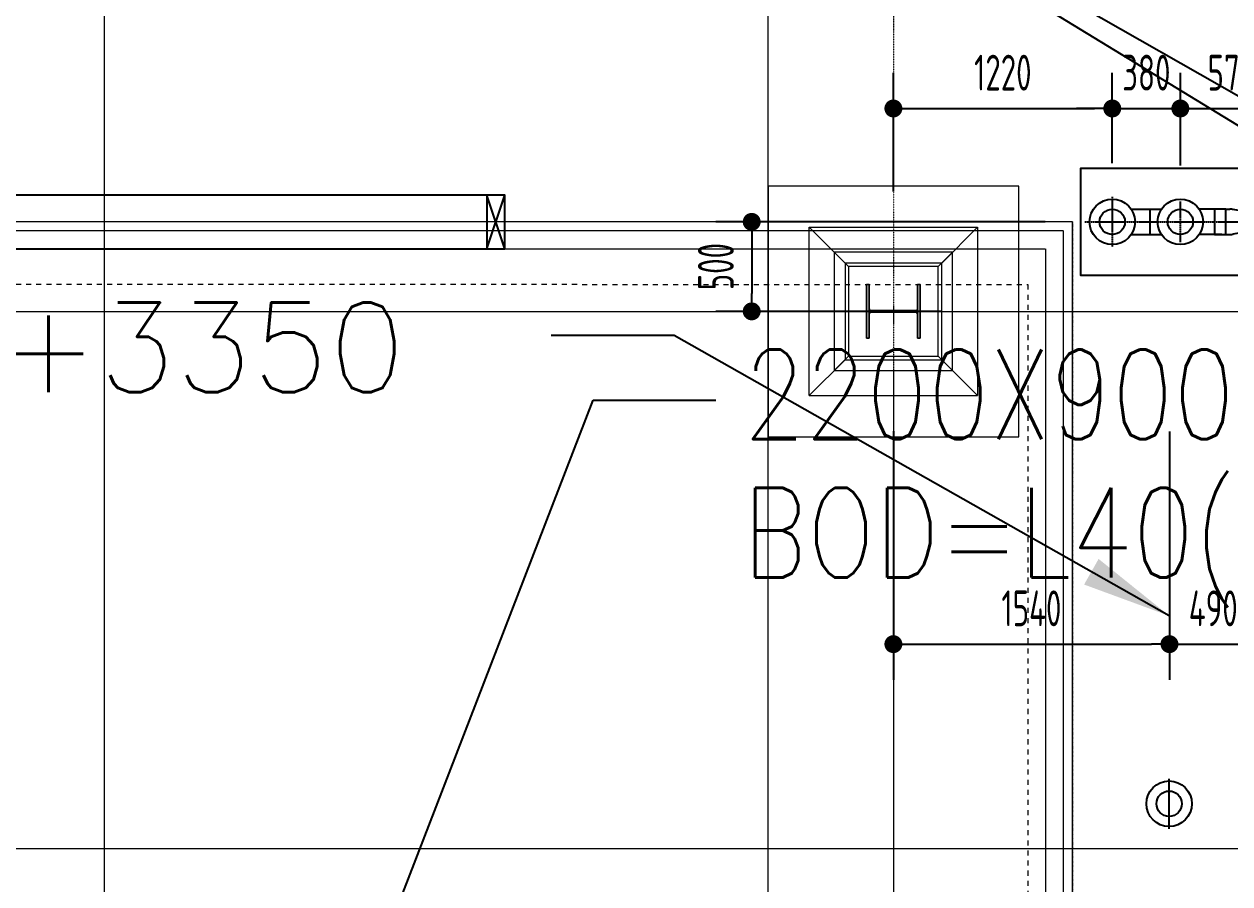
# Model space of a CAD drawing. Extents: x -32000 to 416743, y -254124 to 144214.
# Drawn here: x 247746 to 254479, y 83802 to 88605 of the extents above; entities that cross this region are included whole.
import ezdxf
from ezdxf.enums import TextEntityAlignment as Align

# ---------------------------------------------------------------- set-up
doc = ezdxf.new("R2010")
doc.units = 0
doc.header["$LTSCALE"] = 10
for name, pattern in [('H12PL4$0$JJP_三點線', [0.9, 0.3, -0.15, 0, -0.15, 0, -0.15, 0, -0.15]), ('H12PL4$0$TAI_虛線', [5.644, 2.822, -2.822]), ('XFM1Q40$0$CENTER2', [1.125, 0.75, -0.125, 0.125, -0.125]), ('XFM7P40ICA$0$H12PL4$0$DOTK1', [0.01, 0.005, -0.005]), ('XFM7P40ICA$0$H12PL4$0$JJP_三點線', [0.9, 0.3, -0.15, 0, -0.15, 0, -0.15, 0, -0.15]), ('XFM7P40ICA$0$H12PL4$0$JJP_虛線(退縮線、投影線、地下室範圍、非屬本工程、圖面分區)', [0.45, 0.3, -0.15])]:
    doc.linetypes.add(name, pattern=pattern)
for name, color, linetype in [('H12PL4$0$S-COL', 252, 'Continuous'), ('H12PL4$0$S-GRID', 252, 'Continuous'), ('H12PL4$0$S-SLAB-SHOW', 252, 'Continuous'), ('X-F-L40-E-CT-LV$0$E-CBL-EQPM', 230, 'Continuous'), ('XFM1D40$0$M-CWTR-TEXT', 250, 'Continuous'), ('XFM1D40$0$M-PIPE-TEXT-ARROR', 250, 'Continuous'), ('XFM1P40$0$$0$M-PIPE-TEXT-ARROR', 250, 'Continuous'), ('XFM1P40$0$E-CBL-DIM', 250, 'Continuous'), ('XFM1P40$0$M-PIPE-TEXT', 250, 'Continuous'), ('XFM1Q40$0$M-FOUN-LINE', 2, 'Continuous'), ('XFM1Q40$0$M-PIPE-CHWR13', 94, 'Continuous'), ('XFM1Q40$0$M-PIPE-CHWR13_CL', 93, 'XFM1Q40$0$CENTER2'), ('XFM1Q40$0$M-PIPE-CHWS5', 160, 'Continuous'), ('XFM1Q40$0$M-PIPE-CHWS5-PH1', 160, 'Continuous'), ('XFM1Q40$0$M-PIPE-CHWS5_CL', 161, 'XFM1Q40$0$CENTER2'), ('XFM1Q40$0$M-PIPE-VAVE', 2, 'Continuous'), ('XFM1Q40$0$M-PIPE-WWR28', 22, 'Continuous'), ('XFM1Q40$0$M-PIPE-WWS35', 10, 'Continuous'), ('XFM7P40ICA$0$H12PL4$0$A-WALL-EX', 252, 'Continuous'), ('XFM7P40ICA$0$H12PL4$0$Hattch', 252, 'Continuous'), ('XFM7P40ICA$0$H12PL4$0$L40_19_MEJI', 252, 'Continuous'), ('XFM7P40ICA$0$H12PL4$0$L40_19_STEEL2', 252, 'Continuous'), ('XFM7P40ICA$0$H12PL4$0$L40_19_SUGATA3', 252, 'Continuous'), ('XFM7P40ICA$0$H12PL4$0$L40_19_SUGATAD', 252, 'Continuous'), ('XFM7P40ICA$0$H12PL4$0$L40_19_TEMP', 252, 'Continuous'), ('XFM7P40ICA$0$H12PL4$0$S-COL', 252, 'Continuous'), ('XFM7P40ICA$0$H12PL4$0$S-GRID', 252, 'Continuous')]:
    doc.layers.add(name, color=color, linetype=linetype)
doc.styles.add('XFM1D40$0$12P7-XCM2P10$0$AA-TXT', font='simplex.shx', dxfattribs={"bigfont": 'china.shx'})
doc.styles.add('XFM1D40$0$STANDARD', font='SIMPLEX', dxfattribs={"bigfont": 'BIGFONT'})
doc.styles.add('XFM1P40$0$$0$aa-txt', font='isocp.shx', dxfattribs={"bigfont": 'chineset.shx'})
doc.styles.add('XFM1P40$0$aa-txt', font='simplex.shx', dxfattribs={"width": 0.8, "height": 25, "bigfont": 'chineset.shx'})
doc.styles.add('XFM1P40$0$dim-txt', font='isocp.shx', dxfattribs={"width": 0.7, "bigfont": 'chineset.shx'})
doc.styles.add('XFM1Q40$0$aa-txt', font='isocp.shx', dxfattribs={"bigfont": 'chineset.shx'})
doc.dimstyles.new('XFM1D40$0$Standard', dxfattribs={"dimtxt": 0.18, "dimasz": 0.18, "dimexe": 0.18, "dimexo": 0.0625, "dimgap": 0.09, "dimtad": 0, "dimtih": 1, "dimtoh": 1, "dimdec": 4, "dimzin": 0, "dimdsep": 46, "dimtxsty": 'XFM1D40$0$STANDARD', "dimcen": 0.09, "dimadec": 0, "dimazin": 0, "dimtfac": 1, "dimtdec": 4, "dimtofl": 0, "dimtmove": 0, "dimatfit": 3, "dimfxl": 1, "dimtolj": 1, "dimtzin": 0, "dimarcsym": 0})
doc.dimstyles.new('XFM1P40$0$$0$adim-200', dxfattribs={"dimscale": 200, "dimtxt": 0.3, "dimasz": 2.5, "dimexe": 0.1, "dimexo": 0.5, "dimgap": 0.15, "dimtad": 0, "dimdec": 4, "dimzin": 3, "dimdsep": 46, "dimtxsty": 'XFM1P40$0$$0$aa-txt', "dimcen": 2.5, "dimclrd": 256, "dimclre": 256, "dimclrt": 256, "dimadec": 0, "dimazin": 0, "dimtfac": 1, "dimtdec": 4, "dimtmove": 0, "dimatfit": 3, "dimfxl": 1, "dimtolj": 1, "dimtzin": 0, "dimarcsym": 0})
doc.dimstyles.new('XFM1P40$0$2000-dim', dxfattribs={"dimscale": 2000, "dimtxt": 0.1, "dimasz": 0.05, "dimexe": 0.1, "dimexo": 0.1, "dimgap": 0.05, "dimtad": 1, "dimdec": 0, "dimrnd": 5, "dimtxsty": 'XFM1P40$0$dim-txt', "dimblk": 'XFM1P40$0$_Dot', "dimcen": 2, "dimclrd": 256, "dimclre": 256, "dimclrt": 256, "dimadec": 0, "dimazin": 0, "dimtfac": 1, "dimtdec": 0, "dimtix": 1, "dimtmove": 2, "dimatfit": 3, "dimldrblk": 'XFM1P40$0$_Oblique', "dimfxl": 1, "dimtvp": 1, "dimarcsym": 0})

# ---------------------------------------------------------------- blocks, each defined once
blk = doc.blocks.new('H12PL4')
at = {"layer": 'H12PL4$0$S-COL', "lineweight": 0, "flags": 128}
for points in [[(252130, 86530), (252130, 87470)], [(252330, 87270), (252130, 87470)], [(252130, 87470), (253070, 87470)], [(253070, 87470), (252870, 87270)], [(253070, 87470), (253070, 86530)], [(252330, 87270), (252330, 86730)], [(252870, 87270), (252330, 87270)], [(252870, 86730), (252870, 87270)], [(252330, 86730), (252130, 86530)], [(252330, 86730), (252870, 86730)], [(253070, 86530), (252870, 86730)], [(252130, 86530), (253070, 86530)]]:
    blk.add_lwpolyline(points, dxfattribs=at)
blk.add_lwpolyline([(252450, 87150), (252450, 86850), (252465, 86850), (252465, 86995), (252735, 86995), (252735, 86850), (252750, 86850), (252750, 87150), (252735, 87150), (252735, 87005), (252465, 87005), (252465, 87150)], close=True, dxfattribs=at)
at = {"layer": 'H12PL4$0$S-GRID', "linetype": 'H12PL4$0$JJP_三點線', "lineweight": 0}
blk.add_line((252600, 128250), (252600, -28000), dxfattribs=at)
at = {"layer": 'H12PL4$0$S-SLAB-SHOW', "linetype": 'H12PL4$0$TAI_虛線', "lineweight": 0, "flags": 128}
for points in [[(244371, 87154.5), (253350, 87149.7)], [(253350, 87149.7), (253350, 32850)]]:
    blk.add_lwpolyline(points, dxfattribs=at)
blk = doc.blocks.new('XFM1P40$0$_Dot')
at = {"color": 0, "linetype": 'ByBlock', "lineweight": -2}
blk.add_line((-0.5, 0), (-1, 0), dxfattribs=at)
at = {"color": 0, "linetype": 'ByBlock', "const_width": 0.5}
blk.add_lwpolyline([(-0.25, 0, 1), (0.25, 0, 1)], format="xyb", close=True, dxfattribs=at)
blk = doc.blocks.new('*D251')
at = {"layer": 'DEFPOINTS', "color": 0, "transparency": 16777216}
for p in [(253822.4, 88133.2), (253822.4, 87627), (252600, 87470)]:
    blk.add_point(p, dxfattribs=at)
at = {"layer": 'XFM1P40$0$E-CBL-DIM', "lineweight": -2}
for p, q in [((252600, 87670), (252600, 88333.2)), ((253822.4, 87827), (253822.4, 88333.2)), ((252700, 88133.2), (253722.4, 88133.2))]:
    blk.add_line(p, q, dxfattribs=at)
at = {"layer": 'XFM1P40$0$E-CBL-DIM', "lineweight": -2, "xscale": 100, "yscale": 100, "zscale": 100, "rotation": 180}
blk.add_blockref('XFM1P40$0$_Dot', (252600, 88133.2), dxfattribs=at)
at = {"layer": 'XFM1P40$0$E-CBL-DIM', "lineweight": -2, "xscale": 100, "yscale": 100, "zscale": 100}
blk.add_blockref('XFM1P40$0$_Dot', (253822.4, 88133.2), dxfattribs=at)
at = {"layer": 'XFM1P40$0$E-CBL-DIM', "insert": (253211.2, 88333.3), "char_height": 200, "attachment_point": 5, "style": 'XFM1P40$0$dim-txt'}
blk.add_mtext('1220', dxfattribs=at)
blk = doc.blocks.new('XFM1P40$0$_Oblique')
at = {"color": 0, "linetype": 'ByBlock', "lineweight": -2}
blk.add_line((-0.5, -0.5), (0.5, 0.5), dxfattribs=at)
blk = doc.blocks.new('*D252')
at = {"layer": 'DEFPOINTS', "color": 0, "transparency": 16777216}
for p in [(254202.4, 88133.2), (253822.4, 87627), (254202.4, 87614.1)]:
    blk.add_point(p, dxfattribs=at)
at = {"layer": 'XFM1P40$0$E-CBL-DIM', "lineweight": -2}
for p, q in [((253822.4, 87827), (253822.4, 88333.2)), ((254202.4, 87814.1), (254202.4, 88333.2)), ((253722.4, 88133.2), (253622.4, 88133.2)), ((253822.4, 88133.2), (254202.4, 88133.2)), ((254302.4, 88133.2), (254402.4, 88133.2))]:
    blk.add_line(p, q, dxfattribs=at)
at = {"layer": 'XFM1P40$0$E-CBL-DIM', "lineweight": -2, "xscale": 100, "yscale": 100, "zscale": 100}
blk.add_blockref('XFM1P40$0$_Dot', (253822.4, 88133.2), dxfattribs=at)
at = {"layer": 'XFM1P40$0$E-CBL-DIM', "lineweight": -2, "xscale": 100, "yscale": 100, "zscale": 100, "rotation": 180}
blk.add_blockref('XFM1P40$0$_Dot', (254202.4, 88133.2), dxfattribs=at)
at = {"layer": 'XFM1P40$0$E-CBL-DIM', "insert": (254012.4, 88333.2), "char_height": 200, "attachment_point": 5, "style": 'XFM1P40$0$dim-txt'}
blk.add_mtext('380', dxfattribs=at)
blk = doc.blocks.new('*D253')
at = {"layer": 'DEFPOINTS', "color": 0, "transparency": 16777216}
for p in [(254772.4, 88133.2), (254202.4, 87614.1), (254772.4, 87500)]:
    blk.add_point(p, dxfattribs=at)
at = {"layer": 'XFM1P40$0$E-CBL-DIM', "lineweight": -2}
for p, q in [((254202.4, 87814.1), (254202.4, 88333.2)), ((254772.4, 87700), (254772.4, 88333.2)), ((254302.4, 88133.2), (254672.4, 88133.2))]:
    blk.add_line(p, q, dxfattribs=at)
at = {"layer": 'XFM1P40$0$E-CBL-DIM', "lineweight": -2, "xscale": 100, "yscale": 100, "zscale": 100, "rotation": 180}
blk.add_blockref('XFM1P40$0$_Dot', (254202.4, 88133.2), dxfattribs=at)
at = {"layer": 'XFM1P40$0$E-CBL-DIM', "lineweight": -2, "xscale": 100, "yscale": 100, "zscale": 100}
blk.add_blockref('XFM1P40$0$_Dot', (254772.4, 88133.2), dxfattribs=at)
at = {"layer": 'XFM1P40$0$E-CBL-DIM', "insert": (254487.4, 88333.2), "char_height": 200, "attachment_point": 5, "style": 'XFM1P40$0$dim-txt'}
blk.add_mtext('570', dxfattribs=at)
blk = doc.blocks.new('*D262')
at = {"layer": 'DEFPOINTS', "color": 0, "transparency": 16777216}
for p in [(252600, 86530), (254141.7, 86528.7, 0), (254141.7, 85141.3)]:
    blk.add_point(p, dxfattribs=at)
at = {"layer": 'XFM1P40$0$E-CBL-DIM', "lineweight": -2}
for p, q in [((252600, 86330), (252600, 84941.3)), ((254141.7, 86328.7), (254141.7, 84941.3)), ((252700, 85141.3), (254041.7, 85141.3))]:
    blk.add_line(p, q, dxfattribs=at)
at = {"layer": 'XFM1P40$0$E-CBL-DIM', "lineweight": -2, "xscale": 100, "yscale": 100, "zscale": 100, "rotation": 180}
blk.add_blockref('XFM1P40$0$_Dot', (252600, 85141.3), dxfattribs=at)
at = {"layer": 'XFM1P40$0$E-CBL-DIM', "lineweight": -2, "xscale": 100, "yscale": 100, "zscale": 100}
blk.add_blockref('XFM1P40$0$_Dot', (254141.7, 85141.3), dxfattribs=at)
at = {"layer": 'XFM1P40$0$E-CBL-DIM', "insert": (253370.8, 85341.3), "char_height": 200, "attachment_point": 5, "style": 'XFM1P40$0$dim-txt'}
blk.add_mtext('1540', dxfattribs=at)
blk = doc.blocks.new('*D263')
at = {"layer": 'DEFPOINTS', "color": 0, "transparency": 16777216}
for p in [(254141.7, 86528.7, 0), (254630.5, 85141.3), (254630.5, 85140.6, 0)]:
    blk.add_point(p, dxfattribs=at)
at = {"layer": 'XFM1P40$0$E-CBL-DIM', "lineweight": -2}
for p, q in [((254141.7, 86328.7), (254141.7, 84941.3)), ((254630.5, 85340.6), (254630.5, 85341.3)), ((254241.7, 85141.3), (254530.5, 85141.3))]:
    blk.add_line(p, q, dxfattribs=at)
at = {"layer": 'XFM1P40$0$E-CBL-DIM', "lineweight": -2, "xscale": 100, "yscale": 100, "zscale": 100, "rotation": 180}
blk.add_blockref('XFM1P40$0$_Dot', (254141.7, 85141.3), dxfattribs=at)
at = {"layer": 'XFM1P40$0$E-CBL-DIM', "lineweight": -2, "xscale": 100, "yscale": 100, "zscale": 100}
blk.add_blockref('XFM1P40$0$_Dot', (254630.5, 85141.3), dxfattribs=at)
at = {"layer": 'XFM1P40$0$E-CBL-DIM', "insert": (254386.1, 85341.3), "char_height": 200, "attachment_point": 5, "style": 'XFM1P40$0$dim-txt'}
blk.add_mtext('490', dxfattribs=at)
blk = doc.blocks.new('*D273')
at = {"layer": 'DEFPOINTS', "color": 0, "transparency": 16777216}
for p in [(253647.4, 87500), (251808.9, 87000), (253070, 87000)]:
    blk.add_point(p, dxfattribs=at)
at = {"layer": 'XFM1P40$0$E-CBL-DIM', "lineweight": -2}
for p, q in [((253447.4, 87500), (251608.9, 87500)), ((251808.9, 87400), (251808.9, 87100)), ((252870, 87000), (251608.9, 87000))]:
    blk.add_line(p, q, dxfattribs=at)
at = {"layer": 'XFM1P40$0$E-CBL-DIM', "lineweight": -2, "xscale": 100, "yscale": 100, "zscale": 100}
for p, rotation in [((251808.9, 87500), 90), ((251808.9, 87000), 270)]:
    blk.add_blockref('XFM1P40$0$_Dot', p, dxfattribs=dict(at, rotation=rotation))
at = {"layer": 'XFM1P40$0$E-CBL-DIM', "insert": (251608.9, 87250), "char_height": 200, "attachment_point": 5, "rotation": 90, "style": 'XFM1P40$0$dim-txt'}
blk.add_mtext('500', dxfattribs=at)
blk = doc.blocks.new('XFM1Q40$0$R5-4')
for p, q in [((-5.72, 0), (-5.72, -1.64)), ((-5.72, 0), (5.71, 0)), ((-5.91, -3.58), (-6.88, -8.48)), ((5.71, 0), (5.71, -1.64)), ((5.91, -3.58), (6.88, -8.48)), ((-7.07, -12.7), (-7.07, -10.42)), ((7.07, -12.7), (-7.07, -12.7)), ((7.07, -12.7), (7.07, -10.42))]:
    blk.add_line(p, q)
for centre, start, end in [((-15.72, -1.64), 348.81312, 0), ((15.71, -1.64), 180, 191.18688), ((2.93, -10.42), 168.81312, 180), ((-2.93, -10.42), 0, 11.18688)]:
    blk.add_arc(centre, 10, start, end)
blk = doc.blocks.new('XFM1Q40$0$A$Cfd02ccd3')
at = {"layer": 'XFM1Q40$0$M-FOUN-LINE', "elevation": 0}
blk.add_lwpolyline([(0, 0), (0, 2250), (600, 2250), (600, 0)], close=True, dxfattribs=at)
at = {"layer": 'XFM1Q40$0$M-PIPE-CHWR13'}
for p, q in [((229.3, 1463, 0), (229.3, 1588.5, 0)), ((370.7, 1463, 0), (370.7, 1588.5, 0)), ((229.3, 788.7, 0), (229.3, 664.9, 0)), ((371.6, 788.7, 0), (371.6, 664.3, 0))]:
    blk.add_line(p, q, dxfattribs=at)
at = {"layer": 'XFM1Q40$0$M-PIPE-CHWR13', "elevation": 0}
for points in [[(229.3, 1441.8), (370.7, 1441.8), (370.7, 1503.5), (229.3, 1503.5)], [(371.6, 808.2), (229.3, 808.2), (229.3, 749.9), (371.6, 749.9)]]:
    blk.add_lwpolyline(points, close=True, dxfattribs=at)
at = {"layer": 'XFM1Q40$0$M-PIPE-CHWR13'}
blk.add_circle((300, 1695, 0), 70.7, dxfattribs=at)
at = {"layer": 'XFM1Q40$0$M-PIPE-CHWR13_CL'}
for p, q in [((300, 1821, 0), (300, 432.4, 0)), ((185.9, 1695, 0), (414.1, 1695, 0)), ((185.9, 555, 0), (414.1, 555, 0))]:
    blk.add_line(p, q, dxfattribs=at)
at = {"layer": 'XFM1Q40$0$M-PIPE-CHWS5'}
for p, q in [((229.3, 1969.5, 0), (229.3, 1799.5, 0)), ((370.7, 1969.5, 0), (370.7, 1799.5, 0)), ((229.3, 1863.1, 0), (370.7, 1863.1, 0)), ((229.3, 175, 0), (229.3, 445.5, 0)), ((370.7, 175, 0), (370.7, 445.5, 0)), ((229.3, 387, 0), (370.7, 387, 0))]:
    blk.add_line(p, q, dxfattribs=at)
for centre in [(300, 2075, 0), (300, 175, 0)]:
    blk.add_circle(centre, 70.7, dxfattribs=at)
at = {"layer": 'XFM1Q40$0$M-PIPE-CHWS5_CL'}
for p, q in [((300, 2228.4, 0), (300, 1821, 0)), ((439.6, 2075, 0), (160.5, 2075, 0)), ((300, 429, 0), (300, 63.4, 0)), ((158.5, 175, 0), (441.5, 175, 0))]:
    blk.add_line(p, q, dxfattribs=at)
at = {"layer": 'XFM1Q40$0$M-PIPE-VAVE', "elevation": 0}
for points in [[(414.3, 1301), (185.7, 1301), (185.7, 1324.8), (414.3, 1324.8)], [(195, 1299), (195, 1284), (405, 1284), (405, 1299)], [(414.3, 949), (185.7, 949), (185.7, 925.2), (414.3, 925.2)], [(195, 951), (195, 966), (405, 966), (405, 951)]]:
    blk.add_lwpolyline(points, close=True, dxfattribs=at)
at = {"layer": 'XFM1Q40$0$M-PIPE-VAVE'}
for centre, radius in [((300, 2075, 0), 127), ((300, 1695, 0), 127), ((300, 1125, 0), 175), ((300, 1125, 0), 156.3), ((300, 555, 0), 127)]:
    blk.add_circle(centre, radius, dxfattribs=at)
at = {"layer": 'XFM1Q40$0$M-PIPE-WWR28'}
blk.add_line((370.7, 1695, 0), (370.7, 1695, 0), dxfattribs=at)
blk.add_circle((300, 555, 0), 70.7, dxfattribs=at)
at = {"layer": 'XFM1Q40$0$M-PIPE-WWS35'}
blk.add_arc((300, 175, 0), 70.7, 270, 90, dxfattribs=at)
at = {"layer": 'XFM1Q40$0$M-PIPE-CHWR13', "xscale": 10, "yscale": 10, "zscale": 10, "rotation": 180}
blk.add_blockref('XFM1Q40$0$R5-4', (300, 1314.8, 0), dxfattribs=at)
at = {"layer": 'XFM1Q40$0$M-PIPE-CHWR13', "xscale": -10, "yscale": 10, "zscale": 10}
blk.add_blockref('XFM1Q40$0$R5-4', (301, 935.2, 0), dxfattribs=at)
at = {"layer": 'XFM1Q40$0$M-FOUN-LINE', "style": 'XFM1Q40$0$aa-txt', "width": 0.8}
blk.add_text('125A', height=75, rotation=270, dxfattribs=at).set_placement((53.8, 245.4, 0), align=Align.MIDDLE_CENTER)
blk = doc.blocks.new('XFM1Q40$0$A$C400517eb')
at = {"layer": 'XFM1Q40$0$M-PIPE-CHWS5-PH1'}
blk.add_line((283539.8, 84110.5), (283539.8, 84389.6), dxfattribs=at)
for radius in [127, 70.7]:
    blk.add_circle((283539.8, 84250), radius, dxfattribs=at)
at = {"rotation": 90}
blk.add_blockref('XFM1Q40$0$A$Cfd02ccd3', (285297.4, 87200, 0), dxfattribs=at)
blk = doc.blocks.new('XFM1Q40')
blk.add_blockref('XFM1Q40$0$A$C400517eb', (-29400, 0))
blk = doc.blocks.new('X-F-L40-E-CT-LV')
at = {"layer": 'X-F-L40-E-CT-LV$0$E-CBL-EQPM'}
for p, q in [((250330, 87350), (250430, 87650)), ((250430, 87350), (250330, 87650))]:
    blk.add_line(p, q, dxfattribs=at)
for points in [[(250430, 87650), (245125, 87650), (245125, 87350), (250430, 87350)], [(250430, 87350), (250430, 87650), (250330, 87650), (250330, 87350)]]:
    blk.add_lwpolyline(points, close=True, dxfattribs=at)
blk = doc.blocks.new('XFM7P40ICA$0$H12PL4')
at = {"layer": 'XFM7P40ICA$0$H12PL4$0$Hattch', "linetype": 'Continuous', "lineweight": 0}
blk.add_hatch(color=256, dxfattribs=at).paths.add_polyline_path([(252450, 87150), (252450, 86850), (252465, 86850), (252465, 86995), (252735, 86995), (252735, 86850), (252750, 86850), (252750, 87150), (252735, 87150), (252735, 87005), (252465, 87005), (252465, 87150)])
at = {"layer": 'XFM7P40ICA$0$H12PL4$0$A-WALL-EX', "linetype": 'XFM7P40ICA$0$H12PL4$0$JJP_虛線(退縮線、投影線、地下室範圍、非屬本工程、圖面分區)', "lineweight": 0}
for p, q in [((253450, 87450), (244350, 87450)), ((253550, 87450), (253450, 87450)), ((253550, 87350), (253550, 87450)), ((253550, 32650), (253550, 87350))]:
    blk.add_line(p, q, dxfattribs=at)
at = {"layer": 'XFM7P40ICA$0$H12PL4$0$A-WALL-EX', "linetype": 'XFM7P40ICA$0$H12PL4$0$JJP_虛線(退縮線、投影線、地下室範圍、非屬本工程、圖面分區)', "lineweight": 0, "flags": 128}
for points in [[(253550, 87500), (244300, 87500)], [(253600, 87500), (253550, 87500)], [(253600, 32550), (253600, 87500)], [(244350, 87350), (253450, 87350)], [(253450, 87350), (253450, 32650)]]:
    blk.add_lwpolyline(points, dxfattribs=at)
at = {"layer": 'XFM7P40ICA$0$H12PL4$0$L40_19_MEJI', "lineweight": 0}
for p, q in [((251900, 32860), (251900, 90200)), ((248195, 78050), (248195, 89900)), ((245350, 87000), (252350, 87000)), ((252850, 87000), (260600, 87000)), ((244130, 84000), (260600, 84000))]:
    blk.add_line(p, q, dxfattribs=at)
at = {"layer": 'XFM7P40ICA$0$H12PL4$0$L40_19_MEJI', "lineweight": 0, "flags": 128}
blk.add_lwpolyline([(251900, 86300), (253300, 86300), (253300, 87700), (251900, 87700)], close=True, dxfattribs=at)
at = {"layer": 'XFM7P40ICA$0$H12PL4$0$L40_19_STEEL2', "lineweight": 0, "flags": 128}
blk.add_lwpolyline([(252750, 87150), (252750, 86850), (252735, 86850), (252735, 86982, 0.414214), (252722, 86995), (252478, 86995, 0.414214), (252465, 86982), (252465, 86850), (252450, 86850), (252450, 87150), (252465, 87150), (252465, 87018, 0.414214), (252478, 87005), (252722, 87005, 0.414214), (252735, 87018), (252735, 87150)], format="xyb", close=True, dxfattribs=at)
at = {"layer": 'XFM7P40ICA$0$H12PL4$0$L40_19_SUGATA3', "lineweight": 0}
for p, q in [((252350, 87250), (252270, 87330)), ((252930, 87330), (252850, 87250)), ((252350, 86750), (252270, 86670)), ((252930, 86670), (252850, 86750))]:
    blk.add_line(p, q, dxfattribs=at)
at = {"layer": 'XFM7P40ICA$0$H12PL4$0$L40_19_SUGATA3', "lineweight": 0, "flags": 128}
for points in [[(252930, 87330), (252270, 87330), (252270, 86670), (252930, 86670)], [(252850, 87250), (252350, 87250), (252350, 86750), (252850, 86750)]]:
    blk.add_lwpolyline(points, close=True, dxfattribs=at)
at = {"layer": 'XFM7P40ICA$0$H12PL4$0$L40_19_SUGATAD', "linetype": 'XFM7P40ICA$0$H12PL4$0$DOTK1', "lineweight": 0}
for q in [(244600, 87500), (253600, 32500)]:
    blk.add_line((253600, 87500), q, dxfattribs=at)
at = {"layer": 'XFM7P40ICA$0$H12PL4$0$L40_19_TEMP', "lineweight": 0}
blk.add_line((252600, 86670), (252600, 75330), dxfattribs=at)
at = {"layer": 'XFM7P40ICA$0$H12PL4$0$S-COL', "lineweight": 0, "flags": 128}
for points in [[(252130, 86530), (252130, 87470)], [(252330, 87270), (252130, 87470)], [(252130, 87470), (253070, 87470)], [(253070, 87470), (252870, 87270)], [(253070, 87470), (253070, 86530)], [(252330, 87270), (252330, 86730)], [(252870, 87270), (252330, 87270)], [(252870, 86730), (252870, 87270)], [(252330, 86730), (252130, 86530)], [(252330, 86730), (252870, 86730)], [(253070, 86530), (252870, 86730)], [(252130, 86530), (253070, 86530)]]:
    blk.add_lwpolyline(points, dxfattribs=at)
blk.add_lwpolyline([(252450, 87150), (252450, 86850), (252465, 86850), (252465, 86995), (252735, 86995), (252735, 86850), (252750, 86850), (252750, 87150), (252735, 87150), (252735, 87005), (252465, 87005), (252465, 87150)], close=True, dxfattribs=at)
at = {"layer": 'XFM7P40ICA$0$H12PL4$0$S-GRID', "linetype": 'XFM7P40ICA$0$H12PL4$0$JJP_三點線', "lineweight": 0}
blk.add_line((252600, 128250), (252600, -28000), dxfattribs=at)
blk = doc.blocks.new('XFM7P40ICA')
blk.add_blockref('XFM7P40ICA$0$H12PL4', (0, 0))
blk = doc.blocks.new('XFM1D40')
at = {"layer": 'XFM1D40$0$M-CWTR-TEXT', "style": 'XFM1D40$0$12P7-XCM2P10$0$AA-TXT', "width": 0.8}
for s, p in [('2200X900', (251763.9, 86537)), ('BOD=L40(18.45)+2150', (251759, 85763.5))]:
    blk.add_text(s, height=500, dxfattribs=at).set_placement(p, align=Align.MIDDLE_LEFT)
at = {"layer": 'XFM1D40$0$M-PIPE-TEXT-ARROR'}
blk.add_leader([(249321, 82350), (250923.3, 86503.3), (251609.4, 86503.3)], dimstyle='XFM1D40$0$Standard', override={"dimasz": 500}, dxfattribs=at)
blk = doc.blocks.new('XFM1P40')
at = {"layer": 'XFM1P40$0$M-PIPE-TEXT', "style": 'XFM1P40$0$aa-txt'}
blk.add_text('BOP=L40(18.45)+3350', height=500, dxfattribs=at).set_placement((241925.9, 86798.7), align=Align.MIDDLE_LEFT)
at = {"layer": 'XFM1P40$0$E-CBL-DIM'}
for base, p1, p2, picture, middle in [((253822.4, 88133.2), (252600, 87470), (253822.4, 87627), '*D251', (253211.2, 88333.3)), ((254202.4, 88133.2), (253822.4, 87627), (254202.4, 87614.1), '*D252', (254012.4, 88333.2)), ((254772.4, 88133.2), (254202.4, 87614.1), (254772.4, 87500), '*D253', (254487.4, 88333.2)), ((254141.7, 85141.3), (252600, 86530), (254141.7, 86528.7, 0), '*D262', (253370.8, 85341.3)), ((254630.5, 85141.3), (254141.7, 86528.7, 0), (254630.5, 85140.6, 0), '*D263', (254386.1, 85341.3))]:
    dim = blk.add_linear_dim(base=base, p1=p1, p2=p2, dimstyle='XFM1P40$0$2000-dim', dxfattribs=at)
    dim.commit()
    dim.dimension.update_dxf_attribs({"geometry": picture, "text_midpoint": middle})
dim = blk.add_linear_dim(base=(251808.9, 87000), p1=(253647.4, 87500), p2=(253070, 87000), angle=90, dimstyle='XFM1P40$0$2000-dim', dxfattribs=at)
dim.commit()
dim.dimension.update_dxf_attribs({"geometry": '*D273', "text_midpoint": (251608.9, 87250)})
at = {"layer": 'XFM1P40$0$$0$M-PIPE-TEXT-ARROR'}
for points in [[(255630, 87570.7, 0), (250368.3, 90574.9, 0), (249682.1, 90574.9, 0)], [(255305.2, 87561.5, 0), (250368.3, 90574.9, 0), (249682.1, 90574.9, 0)], [(254140.6, 85299.3), (251375.3, 86865.8), (250689.2, 86865.8)]]:
    blk.add_leader(points, dimstyle='XFM1P40$0$$0$adim-200', dxfattribs=at)

msp = doc.modelspace()

# ---------------------------------------------------------------- block references
for name in ['XFM1P40', 'H12PL4', 'XFM7P40ICA', 'XFM1D40', 'XFM1Q40', 'X-F-L40-E-CT-LV', 'X-F-L40-E-CT-LV']:
    msp.add_blockref(name, (0, 0))

doc.saveas('drawing.dxf')
